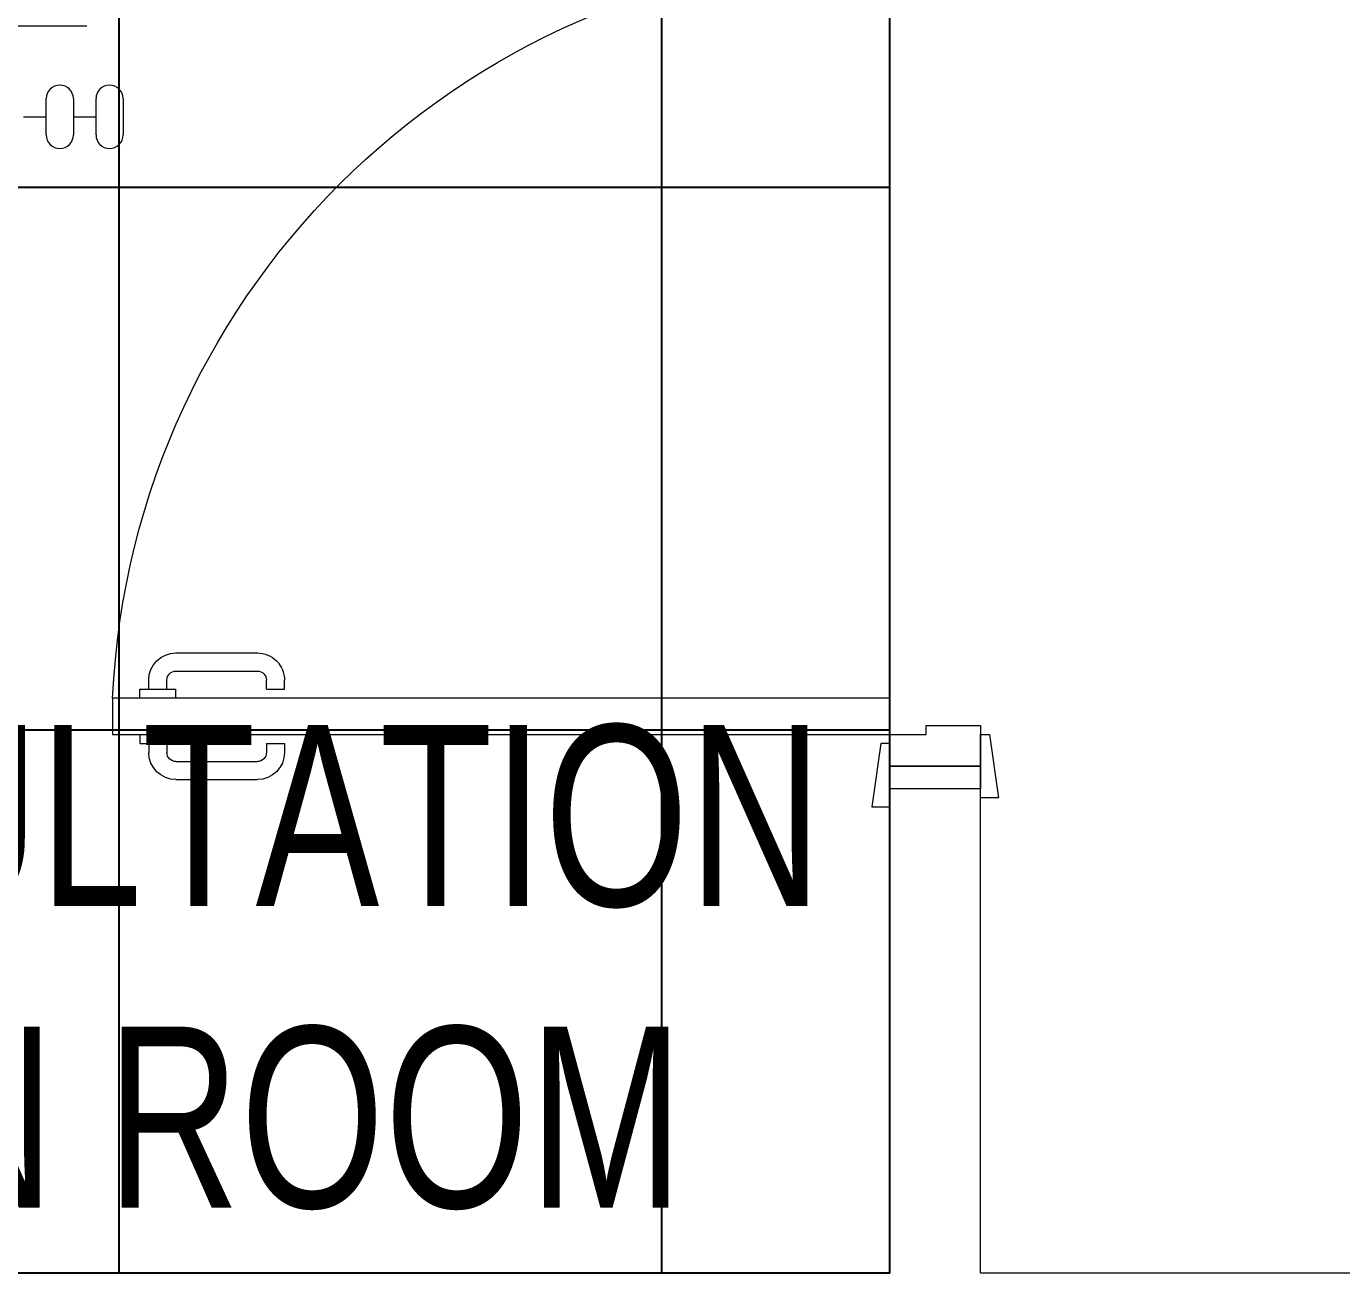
# Model space of a CAD drawing. Extents: x -12260 to 57327, y -29287 to 19916.
# Drawn here: x 31613 to 33067, y 5100 to 6478 of the extents above; entities that cross this region are included whole.
import ezdxf

# ---------------------------------------------------------------- set-up
doc = ezdxf.new("R2010")
doc.units = 0
doc.header["$LTSCALE"] = 0.25
doc.linetypes.add('DASHDOT', pattern=[25.4, 12.7, -6.35, 0, -6.35])
for name, color, linetype, lineweight in [('01-First Floor-FUR$0$72_EGR_BASE_TEXT', 252, 'Continuous', 5), ('01-First Floor-FUR$0$LOADING', 253, 'Continuous', 5), ('01-First Floor-FUR$0$Walls', 251, 'Continuous', 5), ('01-First Floor-FUR$0$Wooden Joinery', 251, 'Continuous', 5), ('E-LITE-CLNG-CNDT', 6, 'DASHDOT', 35)]:
    doc.layers.add(name, color=color, linetype=linetype, lineweight=lineweight)
doc.layers.add('01-First Floor-FUR$0$FALSE CEILING', color=251, linetype='Continuous')
doc.styles.add('01-First Floor-FUR$0$X3G_ENTITY_9EC9', font='swisscl.ttf', dxfattribs={"height": 0.2})

# ---------------------------------------------------------------- blocks, each defined once
blk = doc.blocks.new('01-First Floor-FUR$0$A$C72370EFE')
at = {"layer": '01-First Floor-FUR$0$Wooden Joinery'}
for p, q in [((-0.01, -0.04), (-0.02, -0.04)), ((-0.01, -0.03), (-0.01, -0.07)), ((0, -0.03), (-0.01, -0.03)), ((0.04, -0.03), (0.05, -0.03)), ((0.05, -0.03), (0.05, -0.07)), ((0.05, -0.04), (0.06, -0.04)), ((-0.05, -0.07), (-0.05, -0.16)), ((-0.03, -0.07), (-0.03, -0.16)), ((-0.01, -0.06), (-0.02, -0.06)), ((0, -0.07), (-0.01, -0.07)), ((0.04, -0.07), (0.05, -0.07)), ((0.05, -0.06), (0.06, -0.06)), ((0.07, -0.07), (0.07, -0.16)), ((0.09, -0.07), (0.09, -0.16)), ((-0.01, -0.17), (-0.02, -0.17)), ((-0.01, -0.17), (-0.01, -0.19)), ((0.05, -0.17), (0.06, -0.17)), ((0.05, -0.17), (0.05, -0.19)), ((-0.01, -0.19), (-0.02, -0.19)), ((0.05, -0.19), (0.06, -0.19))]:
    blk.add_line(p, q, dxfattribs=at)
for centre, radius, start, end in [((-0.02, -0.07), 0.03, 90, 180), ((0.06, -0.07), 0.03, 0, 90), ((-0.02, -0.07), 0.01, 90, 180), ((0.06, -0.07), 0.01, 0, 90), ((-0.02, -0.16), 0.03, 180, 270), ((-0.02, -0.16), 0.01, 180, 270), ((0.06, -0.16), 0.01, 270, 0), ((0.06, -0.16), 0.03, 270, 0)]:
    blk.add_arc(centre, radius, start, end, dxfattribs=at)
blk = doc.blocks.new('01-First Floor-FUR$0$A$C5DAD61B4')
at = {"layer": '01-First Floor-FUR$0$Wooden Joinery'}
for points in [[(80, 959.1), (80, 969.1), (10, 979.1), (10, 959.1)], [(940, 959.1), (940, 969.1), (1010, 979.1), (1010, 959.1)], [(70, 859.1), (70, 849.1), (0, 839.1), (0, 859.1)], [(120, 859.1), (120, 0), (80, 0), (80, 859.1)], [(950, 859.1), (950, 849.1), (1020, 839.1), (1020, 859.1)]]:
    blk.add_lwpolyline(points, close=True, dxfattribs=at)
for points in [[(45, 859.1), (45, 959.1), (20, 959.1), (20, 859.1), (45, 859.1)], [(45, 859.1), (80, 859.1), (80, 899.1), (90, 899.1), (90, 959.1), (45, 959.1), (45, 859.1)], [(975, 859.1), (940, 859.1), (940, 899.1), (930, 899.1), (930, 959.1), (975, 959.1), (975, 859.1)], [(975, 859.1), (975, 959.1), (1000, 959.1), (1000, 859.1), (975, 859.1)]]:
    blk.add_lwpolyline(points, dxfattribs=at)
blk.add_arc((80, 859.1), 860, 272.666, 0, dxfattribs=at)
at = {"layer": '01-First Floor-FUR$0$Wooden Joinery', "xscale": 999.9999999998854, "yscale": 999.9999999998854, "zscale": 999.9999999998854, "rotation": 180}
blk.add_blockref('01-First Floor-FUR$0$A$C72370EFE', (120, 0), dxfattribs=at)
blk = doc.blocks.new('01-First Floor-FUR$0$D.121.03.06')
at = {"layer": '01-First Floor-FUR$0$LOADING'}
for p, q in [((286708, 5835), (286608, 5835)), ((286663, 5715), (286663, 5755)), ((286693, 5755), (286693, 5715)), ((286718, 5715), (286718, 5755)), ((286748, 5755), (286748, 5715)), ((286638, 5735), (286663, 5735)), ((286693, 5735), (286718, 5735))]:
    blk.add_line(p, q, dxfattribs=at)
for centre, start, end in [((286678, 5755), 0, 180), ((286733, 5755), 0, 180), ((286678, 5715), 180, 360), ((286733, 5715), 180, 360)]:
    blk.add_arc(centre, 15, start, end, dxfattribs=at)
blk = doc.blocks.new('01-First Floor-FUR')
at = {"layer": '01-First Floor-FUR$0$FALSE CEILING', "linetype": 'Continuous'}
for p, q in [((31715.6, 5100), (31715.6, 8610)), ((32315.6, 5100), (32315.6, 8610)), ((29315.6, 6300), (32567.5, 6300)), ((29315.6, 5700), (32567.5, 5700))]:
    blk.add_line(p, q, dxfattribs=at)
at = {"layer": '01-First Floor-FUR$0$FALSE CEILING'}
blk.add_lwpolyline([(29315.6, 5100), (32567.5, 5100), (32567.5, 8610), (29315.6, 8610)], close=True, dxfattribs=at)
at = {"layer": '01-First Floor-FUR$0$Walls'}
for p, q in [((32667.5, 5635), (32567.5, 5635)), ((32567.5, 5100), (32567.5, 5635)), ((32667.5, 5625), (32667.5, 5635)), ((32667.5, 5100), (32667.5, 5635)), ((29315.6, 5100), (32567.5, 5100)), ((32667.5, 5100), (33076, 5100))]:
    blk.add_line(p, q, dxfattribs=at)
at = {"layer": '01-First Floor-FUR$0$LOADING'}
blk.add_blockref('01-First Floor-FUR$0$D.121.03.06', (-255027.9, 642.7, -0.1), dxfattribs=at)
blk.add_blockref('01-First Floor-FUR$0$D.121.03.06', (-255027.9, 642.7, -0.1), dxfattribs=at)
at = {"layer": '01-First Floor-FUR$0$Wooden Joinery', "xscale": -1, "rotation": 270}
blk.add_blockref('01-First Floor-FUR$0$A$C5DAD61B4', (31708.4, 5615), dxfattribs=at)
at = {"layer": '01-First Floor-FUR$0$72_EGR_BASE_TEXT', "insert": (31257.2, 5705.3, 0), "char_height": 200, "width": 3270.33, "attachment_point": 2, "style": '01-First Floor-FUR$0$X3G_ENTITY_9EC9'}
blk.add_mtext('DENTAL CONSULTATION /EXAMINATION ROOM', dxfattribs=at)

msp = doc.modelspace()

# ---------------------------------------------------------------- block references
at = {"layer": 'E-LITE-CLNG-CNDT'}
msp.add_blockref('01-First Floor-FUR', (0, 0), dxfattribs=at)

doc.saveas('drawing.dxf')
